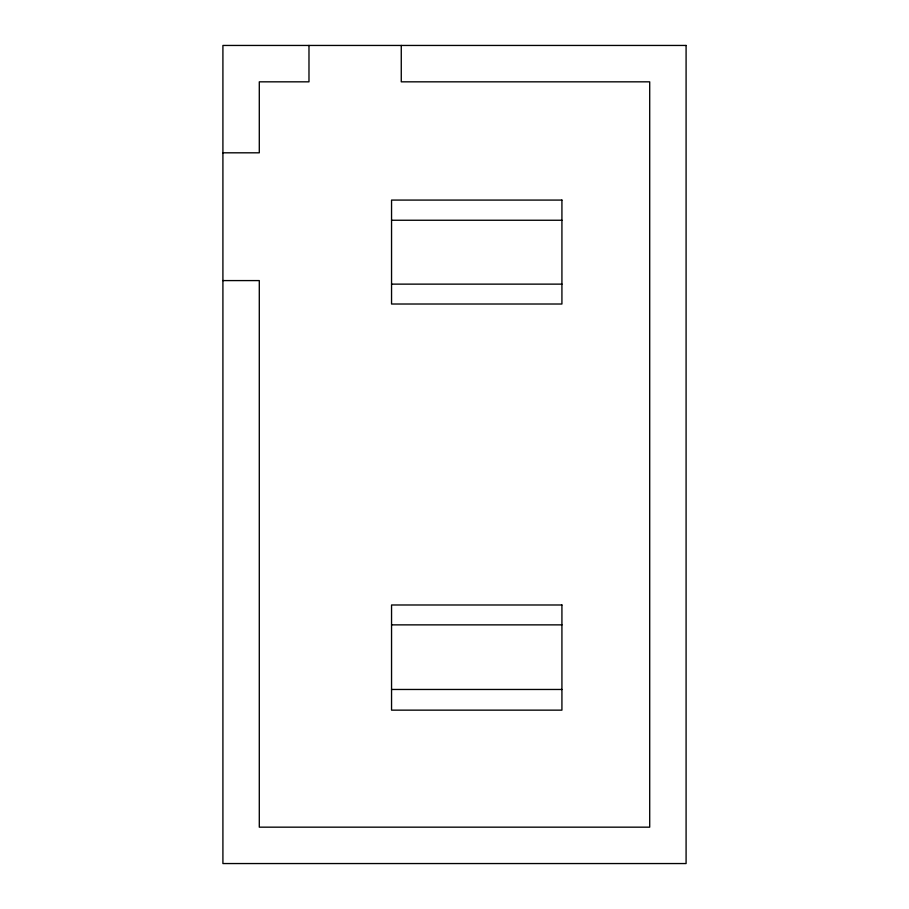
<?xml version="1.0" encoding="UTF-8"?>
<svg xmlns="http://www.w3.org/2000/svg" width="909" height="909" viewBox="0 0 909 909"><rect width="100%" height="100%" fill="white"/><g stroke="black" fill="none" stroke-linecap="round" stroke-linejoin="round"><path stroke-width="1.36" d="M222.91 152.814L259.292 152.814L259.292 81.833L308.98 81.833L308.98 45.45M391.552 220.251L561.921 220.251M222.91 280.586L259.292 280.586L259.292 827.167L649.708 827.167L649.708 81.833L401.267 81.833L401.267 45.45M391.552 284.131L561.921 284.131M391.552 624.869L561.921 624.869M391.552 689.465L561.921 689.465M686.09 45.45L222.91 45.45L222.91 863.55L686.09 863.55L686.09 45.45M561.921 200.082L391.552 200.082L391.552 304.015L561.921 304.015L561.921 200.082M561.921 604.985L391.552 604.985L391.552 710.145L561.921 710.145L561.921 604.985"/></g></svg>
